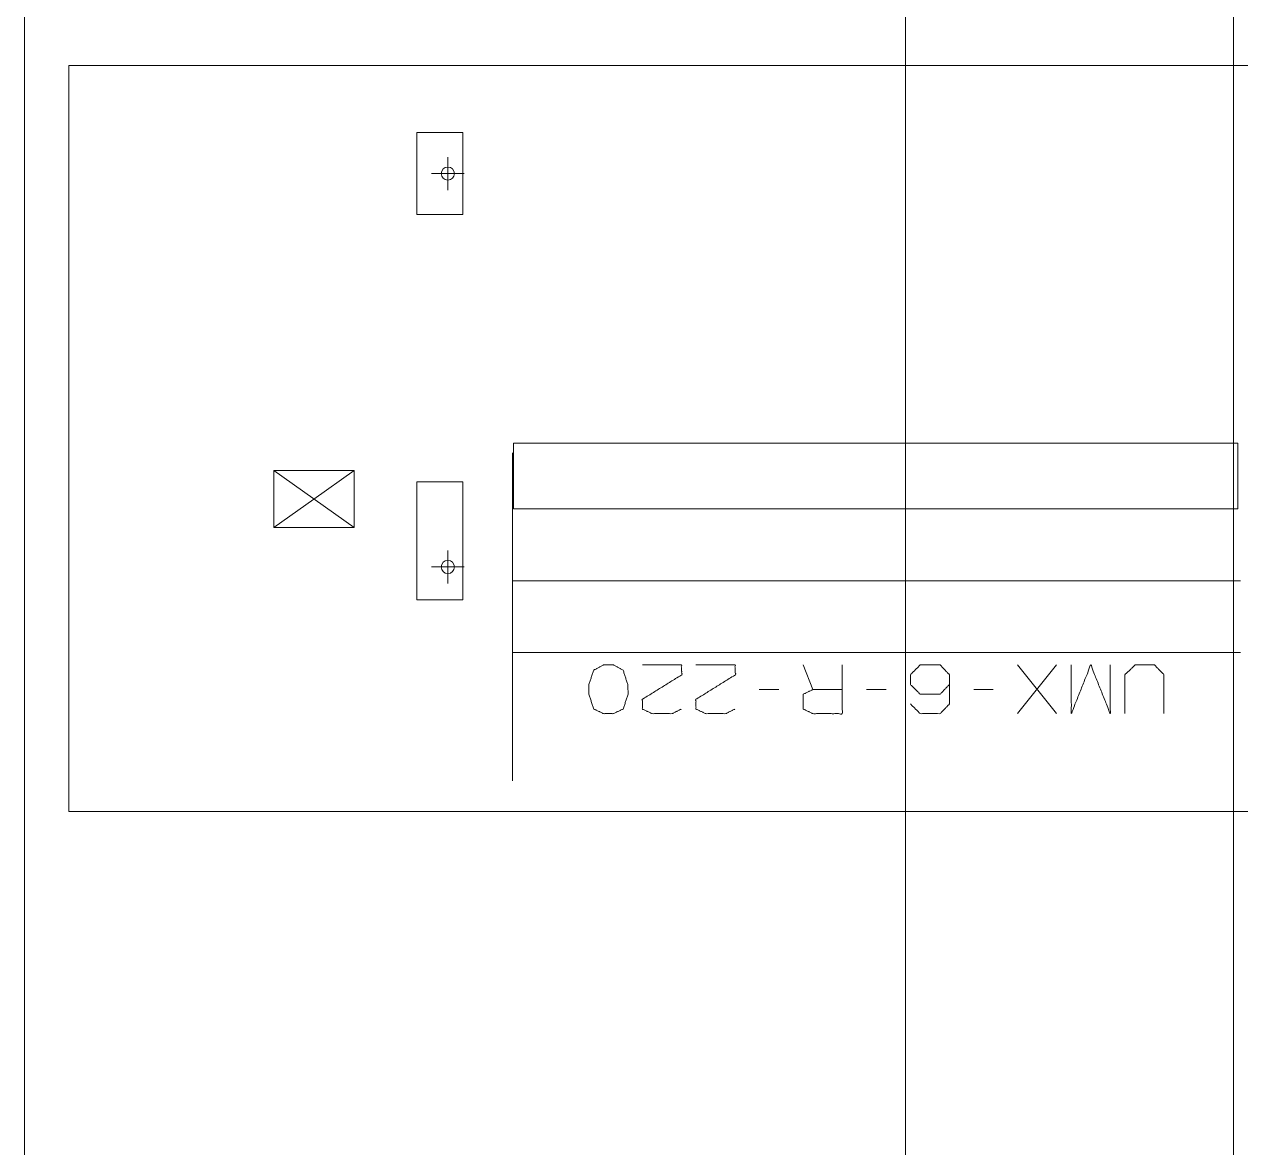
# Model space of a CAD drawing. Header units: millimetres. Extents: x 3056 to 110866, y 16649 to 58349.
# Drawn here: x 49320 to 53028, y 34144 to 37568 of the extents above; entities that cross this region are included whole.
import ezdxf

# ---------------------------------------------------------------- set-up
doc = ezdxf.new("R2010")
doc.units = ezdxf.units.MM
doc.layers.add('1', color=7, linetype='Continuous', true_color=0xffffff)

msp = doc.modelspace()

# ---------------------------------------------------------------- linework, layer by layer
at = {"layer": '1', "color": 143, "linetype": 'Continuous', "lineweight": 13}
for p, q in [((53006.5, 17870.4), (53006.5, 55213.3)), ((52006.5, 54663.3), (52006.5, 17870.4)), ((49320.5, 47349.3), (49320.5, 27999.3))]:
    msp.add_line(p, q, dxfattribs=at)
at = {"layer": '1', "color": 80, "linetype": 'Continuous', "lineweight": 13}
for p, q in [((49456.5, 35169.3), (49456.5, 37443.3)), ((49456.5, 35169.3), (49456.5, 37443.3)), ((49456.5, 37443.3), (55083.5, 37443.3)), ((49456.5, 37443.3), (55083.5, 37443.3)), ((50657, 37238.3), (50517, 37238.3)), ((50517, 37238.3), (50517, 36988.3)), ((50657, 36988.3), (50657, 37238.3)), ((50611.5, 37063.3), (50611.5, 37163.3)), ((50661.5, 37113.3), (50561.5, 37113.3)), ((50517, 36988.3), (50657, 36988.3)), ((50811.5, 36091.3), (50811.5, 36291.3)), ((50811.5, 36291.3), (53019.5, 36291.3)), ((53019.5, 36291.3), (53019.5, 36091.3)), ((50081.5, 36208.3), (50325.5, 36034.3)), ((50081.5, 36208.3), (50325.5, 36208.3)), ((50081.5, 36034.3), (50081.5, 36208.3)), ((50325.5, 36208.3), (50203.5, 36121.3)), ((50325.5, 36208.3), (50325.5, 36034.3)), ((50517, 36174.3), (50517, 35814.3)), ((50657, 36174.3), (50517, 36174.3)), ((50657, 35814.3), (50657, 36174.3)), ((50081.5, 36034.3), (50203.5, 36121.3)), ((53019.5, 36091.3), (50811.5, 36091.3)), ((50325.5, 36034.3), (50081.5, 36034.3)), ((50611.5, 35864.3), (50611.5, 35964.3)), ((50661.5, 35914.3), (50561.5, 35914.3)), ((53028.4, 35872.2), (50808.5, 35872.2)), ((50517, 35814.3), (50657, 35814.3)), ((50808.5, 35653.1), (53028.4, 35653.1)), ((51694.9, 35615.6), (51724.6, 35540.6)), ((52467.4, 35615.6), (52348.6, 35467.2)), ((52348.6, 35615.6), (52467.4, 35467.2)), ((51561.1, 35540.6), (51620.5, 35540.6)), ((51888, 35540.6), (51947.4, 35540.6)), ((52214.9, 35540.6), (52274.3, 35540.6)), ((55083.5, 35169.3), (49456.5, 35169.3)), ((55083.5, 35169.3), (49456.5, 35169.3))]:
    msp.add_line(p, q, dxfattribs=at)
for centre in [(50611.5, 37113.3), (50611.5, 35914.3)]:
    msp.add_circle(centre, 20, dxfattribs=at)
for points, knots in [([(50808.5, 36262.6), (50808.5, 36262.5), (50808.5, 36262.2), (50808.5, 36261.7), (50808.5, 36261.3), (50808.5, 36260.5), (50808.5, 36259.5), (50808.5, 36258.2), (50808.5, 36256.8), (50808.5, 36255.1), (50808.5, 36253.3), (50808.5, 36251.2), (50808.5, 36248.9), (50808.5, 36246.5), (50808.5, 36243.8), (50808.5, 36240.9), (50808.5, 36237.8), (50808.5, 36234.6), (50808.5, 36231.1), (50808.5, 36227.4), (50808.5, 36223.6), (50808.5, 36219.5), (50808.5, 36215.3), (50808.5, 36210.9), (50808.5, 36206.3), (50808.5, 36201.5), (50808.5, 36196.5), (50808.5, 36191.3), (50808.5, 36186), (50808.5, 36180.5), (50808.5, 36174.8), (50808.5, 36168.9), (50808.5, 36162.9), (50808.5, 36156.7), (50808.5, 36150.3), (50808.5, 36143.8), (50808.5, 36137.1), (50808.5, 36130.3), (50808.5, 36123.3), (50808.5, 36116.2), (50808.5, 36108.9), (50808.5, 36105.2), (50808.5, 36097.7), (50808.5, 36090.1), (50808.5, 36082.3), (50808.5, 36074.4), (50808.5, 36066.4), (50808.5, 36058.2), (50808.5, 36049.9), (50808.5, 36041.5), (50808.5, 36033), (50808.5, 36024.3), (50808.5, 36015.6), (50808.5, 36006.7), (50808.5, 35997.8), (50808.5, 35993.3), (50808.5, 35984.2), (50808.5, 35975), (50808.5, 35965.7), (50808.5, 35956.3), (50808.5, 35946.9), (50808.5, 35937.4), (50808.5, 35932.6), (50808.5, 35923), (50808.5, 35913.3), (50808.5, 35903.5), (50808.5, 35898.6), (50808.5, 35888.8), (50808.5, 35878.9), (50808.5, 35868.9), (50808.5, 35858.9), (50808.5, 35848.9), (50808.5, 35838.8), (50808.5, 35828.8), (50808.5, 35818.6), (50808.5, 35808.5), (50808.5, 35798.3), (50808.5, 35788.1), (50808.5, 35777.9), (50808.5, 35767.7), (50808.5, 35762.6)], [0, 0, 0.000212, 0.000836, 0.001873, 0.002603, 0.004265, 0.006345, 0.008832, 0.011737, 0.015049, 0.018775, 0.022908, 0.027448, 0.03239, 0.037735, 0.043481, 0.04963, 0.056171, 0.063103, 0.070427, 0.078136, 0.086227, 0.094705, 0.103552, 0.112776, 0.122369, 0.132328, 0.142647, 0.15332, 0.164348, 0.175725, 0.187446, 0.1995, 0.211894, 0.224609, 0.237653, 0.251009, 0.264678, 0.278658, 0.29293, 0.307503, 0.314858, 0.32986, 0.345143, 0.360695, 0.376511, 0.392587, 0.408917, 0.425496, 0.442313, 0.459363, 0.476635, 0.494124, 0.511824, 0.529731, 0.53878, 0.556973, 0.57535, 0.593908, 0.61263, 0.631516, 0.650555, 0.660112, 0.679368, 0.698752, 0.718267, 0.728083, 0.747768, 0.767559, 0.787445, 0.807421, 0.827476, 0.847606, 0.867793, 0.888039, 0.908333, 0.928663, 0.949026, 0.969409, 0.989803, 1, 1]), ([(50808.5, 35762.6), (50808.5, 35752.4), (50808.5, 35742.3), (50808.5, 35732.1), (50808.5, 35721.9), (50808.5, 35711.7), (50808.5, 35701.6), (50808.5, 35691.5), (50808.5, 35681.4), (50808.5, 35671.4), (50808.5, 35661.4), (50808.5, 35651.4), (50808.5, 35641.5), (50808.5, 35636.5), (50808.5, 35626.7), (50808.5, 35616.9), (50808.5, 35607.2), (50808.5, 35597.5), (50808.5, 35587.9), (50808.5, 35578.4), (50808.5, 35569), (50808.5, 35559.6), (50808.5, 35550.3), (50808.5, 35541.1), (50808.5, 35532), (50808.5, 35523), (50808.5, 35514.1), (50808.5, 35505.3), (50808.5, 35496.6), (50808.5, 35488.1), (50808.5, 35479.6), (50808.5, 35471.3), (50808.5, 35467.1), (50808.5, 35458.9), (50808.5, 35450.9), (50808.5, 35443), (50808.5, 35435.2), (50808.5, 35427.6), (50808.5, 35420.1), (50808.5, 35416.4), (50808.5, 35409.1), (50808.5, 35402), (50808.5, 35395), (50808.5, 35388.2), (50808.5, 35381.5), (50808.5, 35375), (50808.5, 35371.7), (50808.5, 35365.5), (50808.5, 35359.3), (50808.5, 35353.4), (50808.5, 35347.6), (50808.5, 35342), (50808.5, 35336.6), (50808.5, 35331.3), (50808.5, 35326.3), (50808.5, 35323.8), (50808.5, 35319), (50808.5, 35314.4), (50808.5, 35310), (50808.5, 35305.8), (50808.5, 35301.7), (50808.5, 35297.9), (50808.5, 35294.2), (50808.5, 35290.7), (50808.5, 35287.5), (50808.5, 35284.4), (50808.5, 35281.5), (50808.5, 35278.8), (50808.5, 35276.4), (50808.5, 35274.1), (50808.5, 35272), (50808.5, 35270.2), (50808.5, 35268.5), (50808.5, 35267.1), (50808.5, 35265.8), (50808.5, 35264.8), (50808.5, 35263.9), (50808.5, 35263.3), (50808.5, 35262.9), (50808.5, 35262.8), (50808.5, 35262.6)], [0, 0, 0.020399, 0.040788, 0.061161, 0.081508, 0.101822, 0.122095, 0.142314, 0.162476, 0.182568, 0.202587, 0.22252, 0.242364, 0.252233, 0.271918, 0.291492, 0.310939, 0.330264, 0.349446, 0.368486, 0.387372, 0.406094, 0.424652, 0.44303, 0.461223, 0.479225, 0.497026, 0.514621, 0.532004, 0.549165, 0.566098, 0.582794, 0.59108, 0.60741, 0.623492, 0.639309, 0.654861, 0.670143, 0.68514, 0.692501, 0.707069, 0.721346, 0.735321, 0.748995, 0.762351, 0.775395, 0.781835, 0.794387, 0.80661, 0.818501, 0.830052, 0.841255, 0.852108, 0.862607, 0.872746, 0.877635, 0.887229, 0.896452, 0.9053, 0.913777, 0.921868, 0.929578, 0.936902, 0.943834, 0.950375, 0.956524, 0.96227, 0.967615, 0.972557, 0.977098, 0.98123, 0.984956, 0.988268, 0.991173, 0.993661, 0.99574, 0.997402, 0.998651, 0.999481, 0.999794, 1, 1]), ([(51086.4, 35615.6), (51056.8, 35600), (51041.1, 35556.2), (51041.1, 35526.5), (51056.8, 35481.2), (51086.4, 35467.2), (51116.1, 35467.2), (51145.8, 35481.2), (51161.4, 35526.5), (51159.9, 35556.2), (51145.8, 35600), (51116.1, 35615.6), (51086.4, 35615.6)], [0, 0, 0.076266, 0.181887, 0.249377, 0.358347, 0.433026, 0.500517, 0.575207, 0.684173, 0.751756, 0.856233, 0.93251, 1, 1]), ([(51323.3, 35481.2), (51295.2, 35467.2), (51234.3, 35467.2), (51204.6, 35481.2), (51204.6, 35510.9), (51324.9, 35585.9), (51323.3, 35615.6), (51204.6, 35615.6)], [0, 0, 0.070636, 0.207524, 0.281313, 0.347998, 0.666471, 0.733248, 1, 1]), ([(51486.8, 35481.2), (51458.6, 35467.2), (51397.7, 35467.2), (51368, 35481.2), (51368, 35510.9), (51488.3, 35585.9), (51486.8, 35615.6), (51368, 35615.6)], [0, 0, 0.070636, 0.207524, 0.281313, 0.347998, 0.666471, 0.733248, 1, 1]), ([(51813.6, 35615.6), (51813.6, 35467.2), (51724.6, 35467.2), (51694.9, 35481.2), (51694.9, 35526.5), (51724.6, 35540.6), (51813.6, 35540.6)], [0, 0, 0.339227, 0.542755, 0.617836, 0.72139, 0.796471, 1, 1]), ([(52140.5, 35556.2), (52112.4, 35526.5), (52051.4, 35526.5), (52021.8, 35556.2), (52021.8, 35585.9), (52051.4, 35615.6), (52112.4, 35615.6), (52140.5, 35585.9), (52140.5, 35496.8), (52112.4, 35467.2), (52051.4, 35467.2), (52021.8, 35496.8)], [0, 0, 0.074325, 0.185083, 0.261388, 0.315348, 0.391653, 0.502411, 0.576736, 0.738612, 0.812938, 0.923695, 1, 1]), ([(52630.8, 35615.6), (52630.8, 35467.2), (52571.4, 35615.6), (52512.1, 35467.2), (52512.1, 35615.6)], [0, 0, 0.240728, 0.499998, 0.759272, 1, 1]), ([(52794.3, 35467.2), (52794.3, 35585.9), (52766.1, 35615.6), (52706.8, 35615.6), (52675.5, 35585.9), (52675.5, 35467.2)], [0, 0, 0.311786, 0.419155, 0.575041, 0.688214, 1, 1])]:
    msp.add_open_spline(points, degree=1, knots=knots, dxfattribs=at)

doc.saveas('drawing.dxf')
